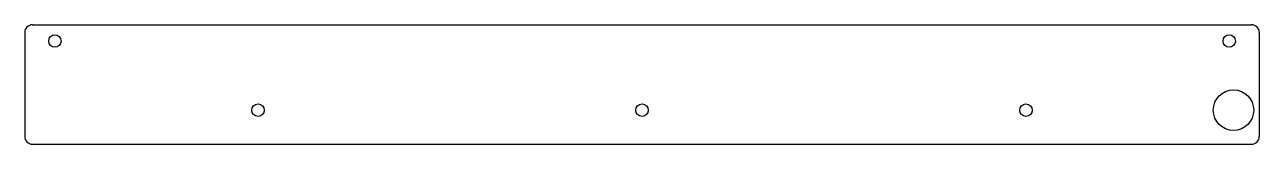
# Model space of a CAD drawing. Extents: x 0 to 19.8, y 0 to 1.9.
import ezdxf

# ---------------------------------------------------------------- set-up
doc = ezdxf.new("R2010")
doc.units = 0
doc.header["$LTSCALE"] = 1.87
doc.layers.get('0').update_dxf_attribs({"linetype": 'CONTINUOUS'})
doc.layers.add('DTM_AXES', color=7, linetype='CONTINUOUS')

msp = doc.modelspace()

# ---------------------------------------------------------------- linework, layer by layer
at = {"color": 3, "linetype": 'CONTINUOUS'}
for p, q in [((0, 1.792), (0, 1.078)), ((0.125, 1.917), (19.719, 1.917)), ((19.844, 1.792), (19.844, 1.078)), ((0, 1.004), (0, 0.125)), ((19.844, 1.004), (19.844, 0.125)), ((0.125, 0), (19.719, 0))]:
    msp.add_line(p, q, dxfattribs=at)
for centre, start, end in [((0.125, 1.792), 90, 180), ((19.719, 1.792), 0, 90), ((0.125, 0.125), 180, 270), ((19.719, 0.125), 270, 0)]:
    msp.add_arc(centre, 0.125, start, end, dxfattribs=at)
at = {"layer": 'DTM_AXES', "color": 3, "linetype": 'CONTINUOUS'}
for p, q in [((0, 1.078), (0, 1.004)), ((19.844, 1.078), (19.844, 1.004))]:
    msp.add_line(p, q, dxfattribs=at)
for centre, radius in [((0.485, 1.656), 0.0995), ((19.36, 1.656), 0.0995), ((19.429, 0.547), 0.325), ((3.75, 0.547), 0.0995), ((9.922, 0.547), 0.0995), ((16.094, 0.547), 0.0995)]:
    msp.add_circle(centre, radius, dxfattribs=at)

doc.saveas('drawing.dxf')
